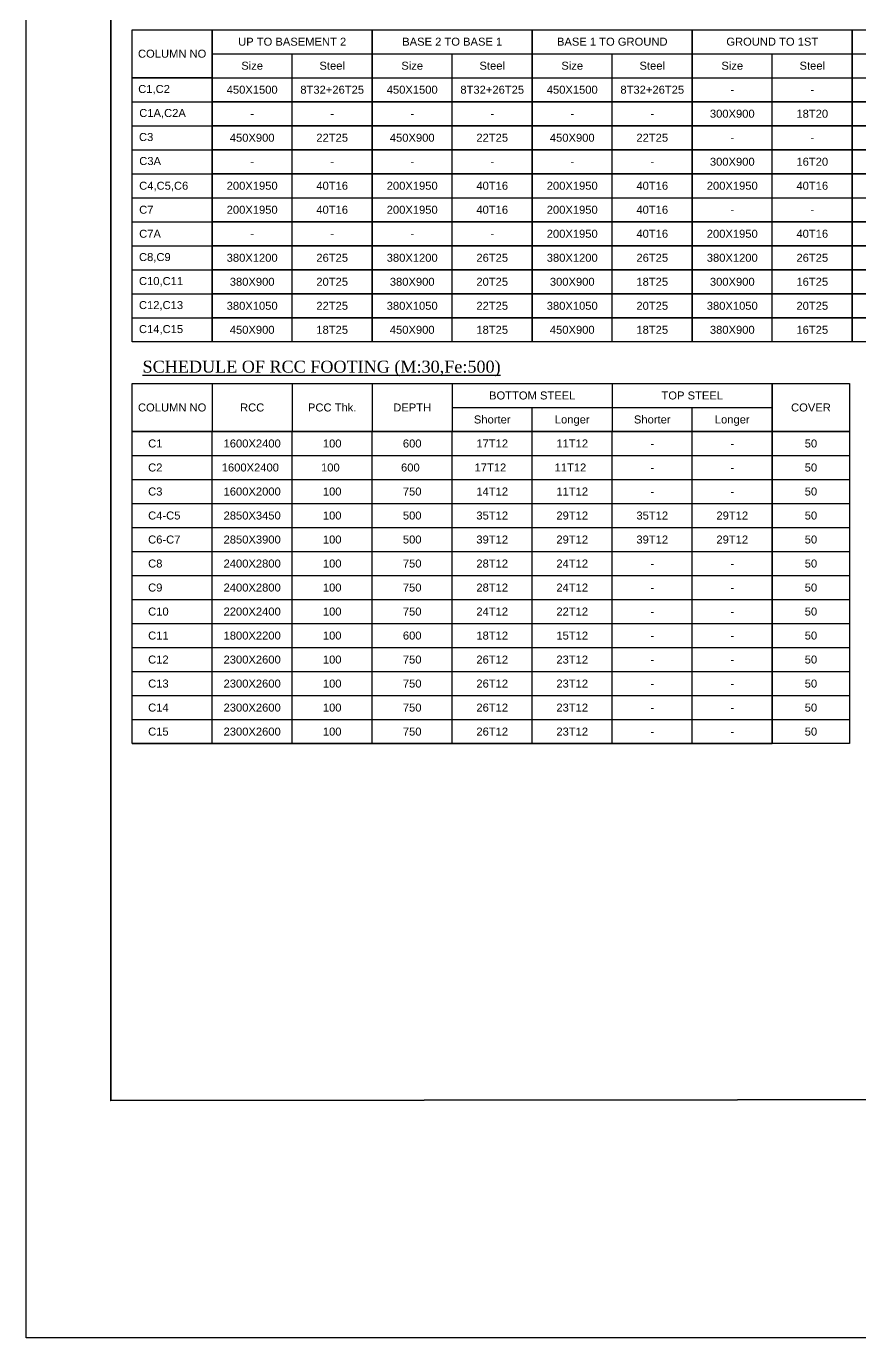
# Model space of a CAD drawing. Header units: inches. Extents: x 332 to 524, y 371 to 463.
# Drawn here: x 332.49 to 348.11, y 370.9 to 395.49 of the extents above; entities that cross this region are included whole.
import ezdxf
from ezdxf.enums import TextEntityAlignment as Align

# ---------------------------------------------------------------- set-up
doc = ezdxf.new("R2010")
doc.units = ezdxf.units.IN
doc.header["$MEASUREMENT"] = 0
for name, color, linetype, lineweight in [('BORDER', 7, 'Continuous', 25), ('COLSCHED', 7, 'Continuous', 25), ('FOUNDATION FORMAT', 210, 'Continuous', 30)]:
    doc.layers.add(name, color=color, linetype=linetype, lineweight=lineweight)
doc.layers.add('Text', color=7, linetype='Continuous')
doc.styles.add('Rcad', font='arial.ttf')
doc.styles.add('TIMES', font='times.ttf', dxfattribs={"width": 0.9})

msp = doc.modelspace()

# ---------------------------------------------------------------- linework, layer by layer
at = {"layer": 'BORDER', "lineweight": 35, "elevation": 2510.4241}
msp.add_lwpolyline([(392.8066, 375.4143), (334.0706, 375.3486), (334.0706, 415.7197), (392.8066, 415.7197)], close=True, dxfattribs=at)
at = {"layer": 'FOUNDATION FORMAT'}
msp.add_lwpolyline([(332.4867, 420.1646), (438.6804, 420.1646), (438.6804, 370.9028), (332.4867, 370.9028)], close=True, dxfattribs=at)
at = {"layer": 'Text'}
for p, q in [((335.9721, 394.9708), (338.9721, 394.9708)), ((337.4721, 394.0708), (337.4721, 394.9708)), ((338.9721, 394.9708), (341.9721, 394.9708)), ((340.4721, 394.0708), (340.4721, 394.9708)), ((341.9721, 394.9708), (344.9721, 394.9708)), ((343.4721, 394.0708), (343.4721, 394.9708)), ((344.9721, 394.9708), (347.9721, 394.9708)), ((346.4721, 394.0708), (346.4721, 394.9708)), ((347.9721, 394.9708), (350.9721, 394.9708)), ((335.9721, 394.5208), (338.9721, 394.5208)), ((335.9721, 394.5208), (338.9721, 394.5208)), ((337.4721, 393.6208), (337.4721, 394.5208)), ((338.9721, 394.5208), (341.9721, 394.5208)), ((338.9721, 394.5208), (341.9721, 394.5208)), ((340.4721, 393.6208), (340.4721, 394.5208)), ((341.9721, 394.5208), (344.9721, 394.5208)), ((341.9721, 394.5208), (344.9721, 394.5208)), ((343.4721, 393.6208), (343.4721, 394.5208)), ((344.9721, 394.5208), (347.9721, 394.5208)), ((344.9721, 394.5208), (347.9721, 394.5208)), ((346.4721, 393.6208), (346.4721, 394.5208)), ((347.9721, 394.5208), (350.9721, 394.5208)), ((347.9721, 394.5208), (350.9721, 394.5208)), ((334.4721, 394.0708), (335.9721, 394.0708)), ((335.9721, 394.0708), (338.9721, 394.0708)), ((335.9721, 394.0708), (338.9721, 394.0708)), ((337.4721, 393.1708), (337.4721, 394.0708)), ((338.9721, 394.0708), (341.9721, 394.0708)), ((338.9721, 394.0708), (341.9721, 394.0708)), ((340.4721, 393.1708), (340.4721, 394.0708)), ((341.9721, 394.0708), (344.9721, 394.0708)), ((341.9721, 394.0708), (344.9721, 394.0708)), ((343.4721, 393.1708), (343.4721, 394.0708)), ((344.9721, 394.0708), (347.9721, 394.0708)), ((344.9721, 394.0708), (347.9721, 394.0708)), ((346.4721, 393.1708), (346.4721, 394.0708)), ((347.9721, 394.0708), (350.9721, 394.0708)), ((347.9721, 394.0708), (350.9721, 394.0708)), ((334.4721, 393.6208), (335.9721, 393.6208)), ((335.9721, 393.6208), (338.9721, 393.6208)), ((335.9721, 393.6208), (338.9721, 393.6208)), ((337.4721, 392.7208), (337.4721, 393.6208)), ((338.9721, 393.6208), (341.9721, 393.6208)), ((338.9721, 393.6208), (341.9721, 393.6208)), ((340.4721, 392.7208), (340.4721, 393.6208)), ((341.9721, 393.6208), (344.9721, 393.6208)), ((341.9721, 393.6208), (344.9721, 393.6208)), ((343.4721, 392.7208), (343.4721, 393.6208)), ((344.9721, 393.6208), (347.9721, 393.6208)), ((344.9721, 393.6208), (347.9721, 393.6208)), ((346.4721, 392.7208), (346.4721, 393.6208)), ((347.9721, 393.6208), (350.9721, 393.6208)), ((347.9721, 393.6208), (350.9721, 393.6208)), ((334.4721, 393.1708), (335.9721, 393.1708)), ((335.9721, 393.1708), (338.9721, 393.1708)), ((335.9721, 393.1708), (338.9721, 393.1708)), ((337.4721, 390.9208), (337.4721, 393.1708)), ((338.9721, 393.1708), (341.9721, 393.1708)), ((338.9721, 393.1708), (341.9721, 393.1708)), ((340.4721, 390.9208), (340.4721, 393.1708)), ((341.9721, 393.1708), (344.9721, 393.1708)), ((341.9721, 393.1708), (344.9721, 393.1708)), ((343.4721, 390.9208), (343.4721, 393.1708)), ((344.9721, 393.1708), (347.9721, 393.1708)), ((344.9721, 393.1708), (347.9721, 393.1708)), ((346.4721, 390.9208), (346.4721, 393.1708)), ((347.9721, 393.1708), (350.9721, 393.1708)), ((347.9721, 393.1708), (350.9721, 393.1708)), ((334.4721, 392.7208), (335.5954, 392.7208)), ((335.5954, 392.7208), (338.5954, 392.7208)), ((337.4721, 390.4708), (337.4721, 392.7208)), ((338.5954, 392.7208), (341.5954, 392.7208)), ((338.5954, 392.7208), (341.5954, 392.7208)), ((340.4721, 390.4708), (340.4721, 392.7208)), ((341.5954, 392.7208), (344.5954, 392.7208)), ((341.5954, 392.7208), (344.5954, 392.7208)), ((343.4721, 390.4708), (343.4721, 392.7208)), ((344.5954, 392.7208), (347.5954, 392.7208)), ((344.5954, 392.7208), (347.5954, 392.7208)), ((346.4721, 390.4708), (346.4721, 392.7208)), ((347.5954, 392.7208), (350.5954, 392.7208)), ((347.5954, 392.7208), (350.5954, 392.7208)), ((334.4721, 392.2708), (335.9721, 392.2708)), ((335.9721, 392.2708), (338.9721, 392.2708)), ((335.9721, 392.2708), (338.9721, 392.2708)), ((337.4721, 391.3708), (337.4721, 392.2708)), ((338.9721, 392.2708), (341.9721, 392.2708)), ((338.9721, 392.2708), (341.9721, 392.2708)), ((340.4721, 391.3708), (340.4721, 392.2708)), ((341.9721, 392.2708), (344.9721, 392.2708)), ((341.9721, 392.2708), (344.9721, 392.2708)), ((343.4721, 391.3708), (343.4721, 392.2708)), ((344.9721, 392.2708), (347.9721, 392.2708)), ((344.9721, 392.2708), (347.9721, 392.2708)), ((346.4721, 391.3708), (346.4721, 392.2708)), ((347.9721, 392.2708), (350.9721, 392.2708)), ((347.9721, 392.2708), (350.9721, 392.2708)), ((334.4721, 391.8208), (335.9721, 391.8208)), ((335.9721, 391.8208), (338.9721, 391.8208)), ((335.9721, 391.8208), (338.9721, 391.8208)), ((338.9721, 391.8208), (341.9721, 391.8208)), ((338.9721, 391.8208), (341.9721, 391.8208)), ((341.9721, 391.8208), (344.9721, 391.8208)), ((341.9721, 391.8208), (344.9721, 391.8208)), ((344.9721, 391.8208), (347.9721, 391.8208)), ((344.9721, 391.8208), (347.9721, 391.8208)), ((347.9721, 391.8208), (350.9721, 391.8208)), ((347.9721, 391.8208), (350.9721, 391.8208)), ((334.4721, 391.3708), (335.9721, 391.3708)), ((335.9721, 391.3708), (338.9721, 391.3708)), ((335.9721, 391.3708), (338.9721, 391.3708)), ((338.9721, 391.3708), (341.9721, 391.3708)), ((338.9721, 391.3708), (341.9721, 391.3708)), ((341.9721, 391.3708), (344.9721, 391.3708)), ((341.9721, 391.3708), (344.9721, 391.3708)), ((344.9721, 391.3708), (347.9721, 391.3708)), ((344.9721, 391.3708), (347.9721, 391.3708)), ((347.9721, 391.3708), (350.9721, 391.3708)), ((347.9721, 391.3708), (350.9721, 391.3708)), ((334.4721, 390.9208), (335.9721, 390.9208)), ((335.9721, 390.9208), (338.9721, 390.9208)), ((335.9721, 390.9208), (338.9721, 390.9208)), ((337.4721, 390.0208), (337.4721, 390.9208)), ((338.9721, 390.9208), (341.9721, 390.9208)), ((338.9721, 390.9208), (341.9721, 390.9208)), ((340.4721, 390.0208), (340.4721, 390.9208)), ((341.9721, 390.9208), (344.9721, 390.9208)), ((341.9721, 390.9208), (344.9721, 390.9208)), ((343.4721, 390.0208), (343.4721, 390.9208)), ((344.9721, 390.9208), (347.9721, 390.9208)), ((344.9721, 390.9208), (347.9721, 390.9208)), ((346.4721, 390.0208), (346.4721, 390.9208)), ((347.9721, 390.9208), (350.9721, 390.9208)), ((347.9721, 390.9208), (350.9721, 390.9208)), ((334.4721, 390.4708), (335.9721, 390.4708)), ((335.9721, 390.4708), (338.9721, 390.4708)), ((335.9721, 390.4708), (338.9721, 390.4708)), ((337.4721, 389.5708), (337.4721, 390.4708)), ((338.9721, 390.4708), (341.9721, 390.4708)), ((338.9721, 390.4708), (341.9721, 390.4708)), ((340.4721, 389.5708), (340.4721, 390.4708)), ((341.9721, 390.4708), (344.9721, 390.4708)), ((341.9721, 390.4708), (344.9721, 390.4708)), ((343.4721, 389.5708), (343.4721, 390.4708)), ((344.9721, 390.4708), (347.9721, 390.4708)), ((344.9721, 390.4708), (347.9721, 390.4708)), ((346.4721, 389.5708), (346.4721, 390.4708)), ((347.9721, 390.4708), (350.9721, 390.4708)), ((347.9721, 390.4708), (350.9721, 390.4708)), ((334.4721, 390.0208), (335.9721, 390.0208)), ((335.9721, 390.0208), (338.9721, 390.0208)), ((338.9721, 390.0208), (341.9721, 390.0208)), ((341.9721, 390.0208), (344.9721, 390.0208)), ((344.9721, 390.0208), (347.9721, 390.0208)), ((347.9721, 390.0208), (350.9721, 390.0208)), ((340.4721, 388.3397), (346.4721, 388.3397)), ((335.9721, 382.0397), (335.9721, 387.8897)), ((337.4721, 382.0397), (337.4721, 387.8897)), ((338.9721, 382.0397), (338.9721, 387.8897)), ((340.4721, 382.0397), (340.4721, 387.8897)), ((341.9721, 382.0397), (341.9721, 387.8897)), ((343.4721, 382.0397), (343.4721, 387.8897)), ((344.9721, 382.0397), (344.9721, 387.8897)), ((334.4721, 387.4397), (346.4721, 387.4397)), ((346.4721, 387.4397), (347.9221, 387.4397)), ((334.4721, 386.9897), (346.4721, 386.9897)), ((346.4721, 386.9897), (347.9221, 386.9897)), ((334.4721, 386.5397), (346.4721, 386.5397)), ((346.4721, 386.5397), (347.9221, 386.5397)), ((334.4721, 386.0897), (346.4721, 386.0897)), ((346.4721, 386.0897), (347.9221, 386.0897)), ((334.4721, 385.6397), (346.4721, 385.6397)), ((346.4721, 385.6397), (347.9221, 385.6397)), ((334.4721, 385.1897), (346.4721, 385.1897)), ((346.4721, 385.1897), (347.9221, 385.1897)), ((334.4721, 384.7397), (346.4721, 384.7397)), ((346.4721, 384.7397), (347.9221, 384.7397)), ((334.4721, 384.2897), (346.4721, 384.2897)), ((346.4721, 384.2897), (347.9221, 384.2897)), ((334.4721, 383.8397), (346.4721, 383.8397)), ((346.4721, 383.8397), (347.9221, 383.8397)), ((334.4721, 383.3897), (346.4721, 383.3897)), ((346.4721, 383.3897), (347.9221, 383.3897)), ((334.4721, 382.9397), (346.4721, 382.9397)), ((346.4721, 382.9397), (347.9221, 382.9397)), ((334.4721, 382.4897), (346.4721, 382.4897)), ((346.4721, 382.4897), (347.9221, 382.4897)), ((334.4721, 382.0397), (346.4721, 382.0397))]:
    msp.add_line(p, q, dxfattribs=at)
for points in [[(334.4721, 394.5208), (334.4721, 395.4208), (335.9721, 395.4208), (335.9721, 394.5208)], [(335.9721, 395.4208), (338.9721, 395.4208), (338.9721, 394.0708), (335.9721, 394.0708)], [(338.9721, 395.4208), (341.9721, 395.4208), (341.9721, 394.0708), (338.9721, 394.0708)], [(341.9721, 395.4208), (344.9721, 395.4208), (344.9721, 394.0708), (341.9721, 394.0708)], [(344.9721, 395.4208), (347.9721, 395.4208), (347.9721, 394.0708), (344.9721, 394.0708)], [(347.9721, 395.4208), (350.9721, 395.4208), (350.9721, 394.0708), (347.9721, 394.0708)], [(334.4721, 389.5708), (334.4721, 394.5208), (335.9721, 394.5208), (335.9721, 389.5708)], [(335.9721, 394.0708), (338.9721, 394.0708), (338.9721, 393.6208), (335.9721, 393.6208)], [(338.9721, 394.0708), (341.9721, 394.0708), (341.9721, 393.6208), (338.9721, 393.6208)], [(341.9721, 394.0708), (344.9721, 394.0708), (344.9721, 393.6208), (341.9721, 393.6208)], [(344.9721, 394.0708), (347.9721, 394.0708), (347.9721, 393.6208), (344.9721, 393.6208)], [(347.9721, 394.0708), (350.9721, 394.0708), (350.9721, 393.6208), (347.9721, 393.6208)], [(335.9721, 393.6208), (338.9721, 393.6208), (338.9721, 393.1708), (335.9721, 393.1708)], [(338.9721, 393.6208), (341.9721, 393.6208), (341.9721, 393.1708), (338.9721, 393.1708)], [(341.9721, 393.6208), (344.9721, 393.6208), (344.9721, 393.1708), (341.9721, 393.1708)], [(344.9721, 393.6208), (347.9721, 393.6208), (347.9721, 393.1708), (344.9721, 393.1708)], [(347.9721, 393.6208), (350.9721, 393.6208), (350.9721, 393.1708), (347.9721, 393.1708)], [(335.9721, 393.1708), (338.9721, 393.1708), (338.9721, 392.7208), (335.9721, 392.7208)], [(338.9721, 393.1708), (341.9721, 393.1708), (341.9721, 392.7208), (338.9721, 392.7208)], [(341.9721, 393.1708), (344.9721, 393.1708), (344.9721, 392.7208), (341.9721, 392.7208)], [(344.9721, 393.1708), (347.9721, 393.1708), (347.9721, 392.7208), (344.9721, 392.7208)], [(347.9721, 393.1708), (350.9721, 393.1708), (350.9721, 392.7208), (347.9721, 392.7208)], [(335.9721, 392.7208), (338.9721, 392.7208), (338.9721, 390.9208), (335.9721, 390.9208)], [(338.9721, 392.7208), (341.9721, 392.7208), (341.9721, 390.9208), (338.9721, 390.9208)], [(341.9721, 392.7208), (344.9721, 392.7208), (344.9721, 390.9208), (341.9721, 390.9208)], [(344.9721, 392.7208), (347.9721, 392.7208), (347.9721, 390.9208), (344.9721, 390.9208)], [(347.9721, 392.7208), (350.9721, 392.7208), (350.9721, 390.9208), (347.9721, 390.9208)], [(335.9721, 392.2708), (338.9721, 392.2708), (338.9721, 391.8208), (335.9721, 391.8208)], [(338.9721, 392.2708), (341.9721, 392.2708), (341.9721, 391.8208), (338.9721, 391.8208)], [(341.9721, 392.2708), (344.9721, 392.2708), (344.9721, 391.8208), (341.9721, 391.8208)], [(344.9721, 392.2708), (347.9721, 392.2708), (347.9721, 391.8208), (344.9721, 391.8208)], [(347.9721, 392.2708), (350.9721, 392.2708), (350.9721, 391.8208), (347.9721, 391.8208)], [(335.9721, 391.8208), (338.9721, 391.8208), (338.9721, 391.3708), (335.9721, 391.3708)], [(338.9721, 391.8208), (341.9721, 391.8208), (341.9721, 391.3708), (338.9721, 391.3708)], [(341.9721, 391.8208), (344.9721, 391.8208), (344.9721, 391.3708), (341.9721, 391.3708)], [(344.9721, 391.8208), (347.9721, 391.8208), (347.9721, 391.3708), (344.9721, 391.3708)], [(347.9721, 391.8208), (350.9721, 391.8208), (350.9721, 391.3708), (347.9721, 391.3708)], [(335.9721, 390.9208), (338.9721, 390.9208), (338.9721, 390.4708), (335.9721, 390.4708)], [(338.9721, 390.9208), (341.9721, 390.9208), (341.9721, 390.4708), (338.9721, 390.4708)], [(341.9721, 390.9208), (344.9721, 390.9208), (344.9721, 390.4708), (341.9721, 390.4708)], [(344.9721, 390.9208), (347.9721, 390.9208), (347.9721, 390.4708), (344.9721, 390.4708)], [(347.9721, 390.9208), (350.9721, 390.9208), (350.9721, 390.4708), (347.9721, 390.4708)], [(335.9721, 390.4708), (338.9721, 390.4708), (338.9721, 390.0208), (335.9721, 390.0208)], [(338.9721, 390.4708), (341.9721, 390.4708), (341.9721, 390.0208), (338.9721, 390.0208)], [(341.9721, 390.4708), (344.9721, 390.4708), (344.9721, 390.0208), (341.9721, 390.0208)], [(344.9721, 390.4708), (347.9721, 390.4708), (347.9721, 390.0208), (344.9721, 390.0208)], [(347.9721, 390.4708), (350.9721, 390.4708), (350.9721, 390.0208), (347.9721, 390.0208)], [(335.9721, 390.0208), (338.9721, 390.0208), (338.9721, 389.5708), (335.9721, 389.5708)], [(338.9721, 390.0208), (341.9721, 390.0208), (341.9721, 389.5708), (338.9721, 389.5708)], [(341.9721, 390.0208), (344.9721, 390.0208), (344.9721, 389.5708), (341.9721, 389.5708)], [(344.9721, 390.0208), (347.9721, 390.0208), (347.9721, 389.5708), (344.9721, 389.5708)], [(347.9721, 390.0208), (350.9721, 390.0208), (350.9721, 389.5708), (347.9721, 389.5708)], [(334.4721, 387.8897), (334.4721, 388.7897), (346.4721, 388.7897), (346.4721, 387.8897)], [(346.4721, 387.8897), (346.4721, 388.7897), (347.9221, 388.7897), (347.9221, 387.8897)], [(334.4721, 382.0397), (334.4721, 387.8897), (346.4721, 387.8897), (346.4721, 382.0397)], [(346.4721, 382.0397), (346.4721, 387.8897), (347.9221, 387.8897), (347.9221, 382.0397)]]:
    msp.add_lwpolyline(points, close=True, dxfattribs=at)
for points in [[(335.9721, 388.7897), (335.9721, 387.8897)], [(337.4721, 388.7897), (337.4721, 387.8897)], [(338.9721, 388.7897), (338.9721, 387.8897)], [(340.4721, 388.7897), (340.4721, 387.8897)], [(343.4721, 388.7897), (343.4721, 387.8897)], [(341.9721, 387.8897), (341.9721, 388.3397)], [(344.9721, 387.8897), (344.9721, 388.3397)]]:
    msp.add_lwpolyline(points, dxfattribs=at)

# ---------------------------------------------------------------- texts
at = {"layer": 'COLSCHED', "style": 'TIMES'}
msp.add_text('%%USCHEDULE OF RCC FOOTING (M:30,Fe:500)', height=0.225, dxfattribs=at).set_placement((334.6675, 389.1047), align=Align.MIDDLE_LEFT)
at = {"layer": 'Text', "style": 'Rcad'}
for s, p in [('COLUMN NO', (335.2221, 394.9708)), ('UP TO BASEMENT 2', (337.4721, 395.1958)), ('BASE 2 TO BASE 1', (340.4721, 395.1958)), ('BASE 1 TO GROUND', (343.4721, 395.1958)), ('GROUND TO 1ST', (346.4721, 395.1958)), ('Size', (336.7221, 394.7458)), ('Steel', (338.2221, 394.7458)), ('Size', (339.7221, 394.7458)), ('Steel', (341.2221, 394.7458)), ('Size', (342.7221, 394.7458)), ('Steel', (344.2221, 394.7458)), ('Size', (345.7221, 394.7458)), ('Steel', (347.2221, 394.7458)), ('450X1500', (336.7221, 394.2958)), ('8T32+26T25', (338.2221, 394.2958)), ('450X1500', (339.7221, 394.2958)), ('8T32+26T25', (341.2221, 394.2958)), ('450X1500', (342.7221, 394.2958)), ('8T32+26T25', (344.2221, 394.2958)), ('-', (345.7221, 394.2958)), ('-', (347.2221, 394.2958)), ('-', (336.7221, 393.8458)), ('-', (338.2221, 393.8458)), ('-', (339.7221, 393.8458)), ('-', (341.2221, 393.8458)), ('-', (342.7221, 393.8458)), ('-', (344.2221, 393.8458)), ('300X900', (345.7221, 393.8458)), ('18T20', (347.2221, 393.8458)), ('450X900', (336.7221, 393.3958)), ('22T25', (338.2221, 393.3958)), ('450X900', (339.7221, 393.3958)), ('22T25', (341.2221, 393.3958)), ('450X900', (342.7221, 393.3958)), ('22T25', (344.2221, 393.3958)), ('-', (345.7221, 393.3958)), ('-', (347.2221, 393.3958)), ('-', (336.7221, 392.9458)), ('-', (338.2221, 392.9458)), ('-', (339.7221, 392.9458)), ('-', (341.2221, 392.9458)), ('-', (342.7221, 392.9458)), ('-', (344.2221, 392.9458)), ('300X900', (345.7221, 392.9458)), ('16T20', (347.2221, 392.9458)), ('200X1950', (336.7221, 392.4958)), ('40T16', (338.2221, 392.4958)), ('200X1950', (339.7221, 392.4958)), ('40T16', (341.2221, 392.4958)), ('200X1950', (342.7221, 392.4958)), ('40T16', (344.2221, 392.4958)), ('200X1950', (345.7221, 392.4958)), ('40T16', (347.2221, 392.4958)), ('200X1950', (336.7221, 392.0458)), ('40T16', (338.2221, 392.0458)), ('200X1950', (339.7221, 392.0458)), ('40T16', (341.2221, 392.0458)), ('200X1950', (342.7221, 392.0458)), ('40T16', (344.2221, 392.0458)), ('-', (345.7221, 392.0458)), ('-', (347.2221, 392.0458)), ('200X1950', (342.7221, 391.5958)), ('40T16', (344.2221, 391.5958)), ('200X1950', (345.7221, 391.5958)), ('40T16', (347.2221, 391.5958)), ('-', (336.7221, 391.5958)), ('-', (338.2221, 391.5958)), ('-', (339.7221, 391.5958)), ('-', (341.2221, 391.5958)), ('380X1200', (336.7221, 391.1458)), ('26T25', (338.2221, 391.1458)), ('380X1200', (339.7221, 391.1458)), ('26T25', (341.2221, 391.1458)), ('380X1200', (342.7221, 391.1458)), ('26T25', (344.2221, 391.1458)), ('380X1200', (345.7221, 391.1458)), ('26T25', (347.2221, 391.1458)), ('380X900', (336.7221, 390.6958)), ('20T25', (338.2221, 390.6958)), ('380X900', (339.7221, 390.6958)), ('20T25', (341.2221, 390.6958)), ('300X900', (342.7221, 390.6958)), ('18T25', (344.2221, 390.6958)), ('300X900', (345.7221, 390.6958)), ('16T25', (347.2221, 390.6958)), ('380X1050', (336.7221, 390.2458)), ('22T25', (338.2221, 390.2458)), ('380X1050', (339.7221, 390.2458)), ('22T25', (341.2221, 390.2458)), ('380X1050', (342.7221, 390.2458)), ('20T25', (344.2221, 390.2458)), ('380X1050', (345.7221, 390.2458)), ('20T25', (347.2221, 390.2458)), ('450X900', (336.7221, 389.7958)), ('18T25', (338.2221, 389.7958)), ('450X900', (339.7221, 389.7958)), ('18T25', (341.2221, 389.7958)), ('450X900', (342.7221, 389.7958)), ('18T25', (344.2221, 389.7958)), ('380X900', (345.7221, 389.7958)), ('16T25', (347.2221, 389.7958)), ('COLUMN NO', (335.2221, 388.3397)), ('RCC', (336.7221, 388.3397)), ('PCC Thk.', (338.2221, 388.3397)), ('DEPTH', (339.7221, 388.3397)), ('BOTTOM STEEL', (341.9721, 388.5647)), ('TOP STEEL', (344.9721, 388.5647)), ('COVER', (347.1971, 388.3397)), ('Shorter', (341.2221, 388.1147)), ('Longer', (342.7221, 388.1147)), ('Shorter', (344.2221, 388.1147)), ('Longer', (345.7221, 388.1147)), ('1600X2400', (336.7221, 387.6647)), ('100', (338.2221, 387.6647)), ('600', (339.7221, 387.6647)), ('17T12', (341.2221, 387.6647)), ('11T12', (342.7221, 387.6647)), ('50', (347.1971, 387.6647)), ('-', (344.2221, 387.6647)), ('-', (345.7221, 387.6647)), ('1600X2400', (336.6878, 387.2147)), ('100', (338.1878, 387.2147)), ('600', (339.6878, 387.2147)), ('17T12', (341.1878, 387.2147)), ('11T12', (342.6878, 387.2147)), ('-', (344.2221, 387.2147)), ('-', (345.7221, 387.2147)), ('50', (347.1971, 387.2147)), ('1600X2000', (336.7221, 386.7647)), ('100', (338.2221, 386.7647)), ('750', (339.7221, 386.7647)), ('14T12', (341.2221, 386.7647)), ('11T12', (342.7221, 386.7647)), ('-', (344.2221, 386.7647)), ('-', (345.7221, 386.7647)), ('50', (347.1971, 386.7647)), ('2850X3450', (336.7221, 386.3147)), ('100', (338.2221, 386.3147)), ('500', (339.7221, 386.3147)), ('35T12', (341.2221, 386.3147)), ('29T12', (342.7221, 386.3147)), ('35T12', (344.2221, 386.3147)), ('29T12', (345.7221, 386.3147)), ('50', (347.1971, 386.3147)), ('2850X3900', (336.7221, 385.8647)), ('100', (338.2221, 385.8647)), ('500', (339.7221, 385.8647)), ('39T12', (341.2221, 385.8647)), ('29T12', (342.7221, 385.8647)), ('39T12', (344.2221, 385.8647)), ('29T12', (345.7221, 385.8647)), ('50', (347.1971, 385.8647)), ('2400X2800', (336.7221, 385.4147)), ('100', (338.2221, 385.4147)), ('750', (339.7221, 385.4147)), ('28T12', (341.2221, 385.4147)), ('24T12', (342.7221, 385.4147)), ('50', (347.1971, 385.4147)), ('-', (344.2221, 385.4147)), ('-', (345.7221, 385.4147)), ('2400X2800', (336.7221, 384.9647)), ('100', (338.2221, 384.9647)), ('750', (339.7221, 384.9647)), ('28T12', (341.2221, 384.9647)), ('24T12', (342.7221, 384.9647)), ('50', (347.1971, 384.9647)), ('-', (344.2221, 384.9647)), ('-', (345.7221, 384.9647)), ('2200X2400', (336.7221, 384.5147)), ('100', (338.2221, 384.5147)), ('750', (339.7221, 384.5147)), ('24T12', (341.2221, 384.5147)), ('22T12', (342.7221, 384.5147)), ('-', (344.2221, 384.5147)), ('-', (345.7221, 384.5147)), ('50', (347.1971, 384.5147)), ('1800X2200', (336.7221, 384.0647)), ('100', (338.2221, 384.0647)), ('600', (339.7221, 384.0647)), ('18T12', (341.2221, 384.0647)), ('15T12', (342.7221, 384.0647)), ('-', (344.2221, 384.0647)), ('-', (345.7221, 384.0647)), ('50', (347.1971, 384.0647)), ('2300X2600', (336.7221, 383.6147)), ('100', (338.2221, 383.6147)), ('750', (339.7221, 383.6147)), ('26T12', (341.2221, 383.6147)), ('23T12', (342.7221, 383.6147)), ('-', (344.2221, 383.6147)), ('-', (345.7221, 383.6147)), ('50', (347.1971, 383.6147)), ('2300X2600', (336.7221, 383.1647)), ('100', (338.2221, 383.1647)), ('750', (339.7221, 383.1647)), ('26T12', (341.2221, 383.1647)), ('23T12', (342.7221, 383.1647)), ('-', (344.2221, 383.1647)), ('-', (345.7221, 383.1647)), ('50', (347.1971, 383.1647)), ('2300X2600', (336.7221, 382.7147)), ('100', (338.2221, 382.7147)), ('750', (339.7221, 382.7147)), ('26T12', (341.2221, 382.7147)), ('23T12', (342.7221, 382.7147)), ('50', (347.1971, 382.7147)), ('-', (344.2221, 382.7147)), ('-', (345.7221, 382.7147)), ('2300X2600', (336.7221, 382.2647)), ('100', (338.2221, 382.2647)), ('750', (339.7221, 382.2647)), ('26T12', (341.2221, 382.2647)), ('23T12', (342.7221, 382.2647)), ('50', (347.1971, 382.2647)), ('-', (344.2221, 382.2647)), ('-', (345.7221, 382.2647))]:
    msp.add_text(s, height=0.15, dxfattribs=at).set_placement(p, align=Align.MIDDLE_CENTER)
for s, p in [('C1,C2', (334.5863, 394.234)), ('C1A,C2A', (334.6056, 393.784)), ('C3', (334.6007, 393.334)), ('C3A', (334.6056, 392.884)), ('C8,C9', (334.6009, 391.084)), ('C10,C11', (334.6004, 390.634)), ('C12,C13', (334.5999, 390.184)), ('C14,C15', (334.6004, 389.734))]:
    msp.add_text(s, height=0.15, dxfattribs=at).set_placement(p)
for s, p in [('C4,C5,C6', (334.6042, 392.4958)), ('C7', (334.6042, 392.0458)), ('C7A', (334.6042, 391.5958)), ('C1', (334.7721, 387.6647)), ('C2', (334.7721, 387.2147)), ('C3', (334.7721, 386.7647)), ('C4-C5', (334.7721, 386.3147)), ('C6-C7', (334.7721, 385.8647)), ('C8', (334.7721, 385.4147)), ('C9', (334.7721, 384.9647)), ('C10', (334.7721, 384.5147)), ('C11', (334.7721, 384.0647)), ('C12', (334.7721, 383.6147)), ('C13', (334.7721, 383.1647)), ('C14', (334.7721, 382.7147)), ('C15', (334.7721, 382.2647))]:
    msp.add_text(s, height=0.15, dxfattribs=at).set_placement(p, align=Align.MIDDLE_LEFT)

doc.saveas('drawing.dxf')
